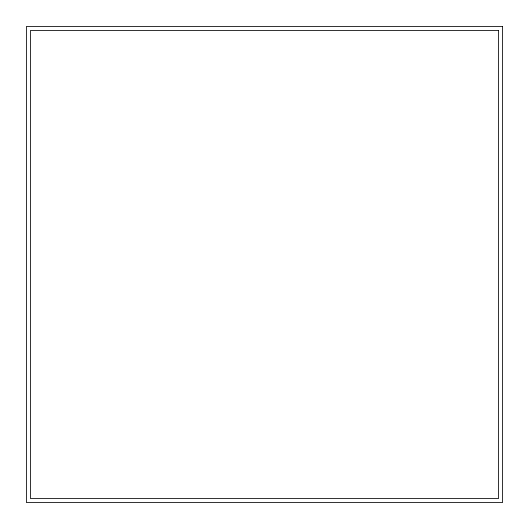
<?xml version="1.0" encoding="UTF-8"?>
<svg xmlns="http://www.w3.org/2000/svg" width="529" height="529" viewBox="0 0 529 529"><rect width="100%" height="100%" fill="white"/><g stroke="black" fill="none" stroke-linecap="round" stroke-linejoin="round"><path stroke-width="0.79" d="M502.55 26.45L26.45 26.45L26.45 502.55L502.55 502.55L502.55 26.45M498.53 30.47L30.47 30.47L30.47 498.53L498.53 498.53L498.53 30.47"/></g></svg>
